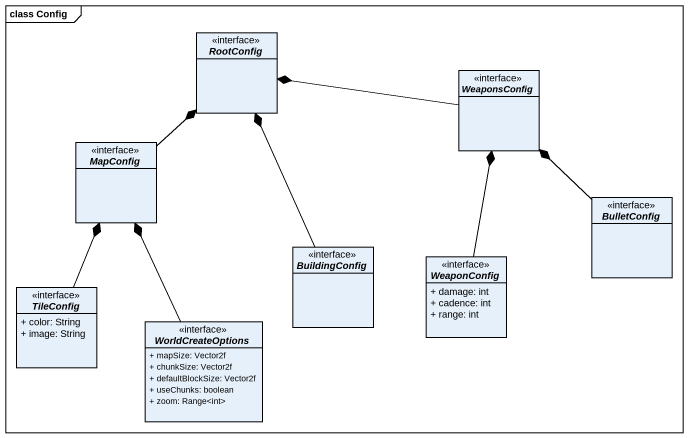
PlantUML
@startuml
mainframe class Config
hide circle
hide empty members
skinparam classAttributeIconSize 0
interface RootConfig
interface WeaponsConfig
interface MapConfig
interface BulletConfig
interface BuildingConfig
interface TileConfig {
  + color: String
  + image: String
}
interface WeaponConfig {
  + damage: int
  + cadence: int
  + range: int
}
interface WorldCreateOptions {
  + mapSize: Vector2f
  + chunkSize: Vector2f
  + defaultBlockSize: Vector2f
  + useChunks: boolean
  + zoom: Range<int>
}
WeaponsConfig -left-* RootConfig
MapConfig -up-* RootConfig
BulletConfig -up-* WeaponsConfig
BuildingConfig -up-* RootConfig
TileConfig -up-* MapConfig
WeaponConfig -up-* WeaponsConfig
WorldCreateOptions -up-* MapConfig
@enduml
